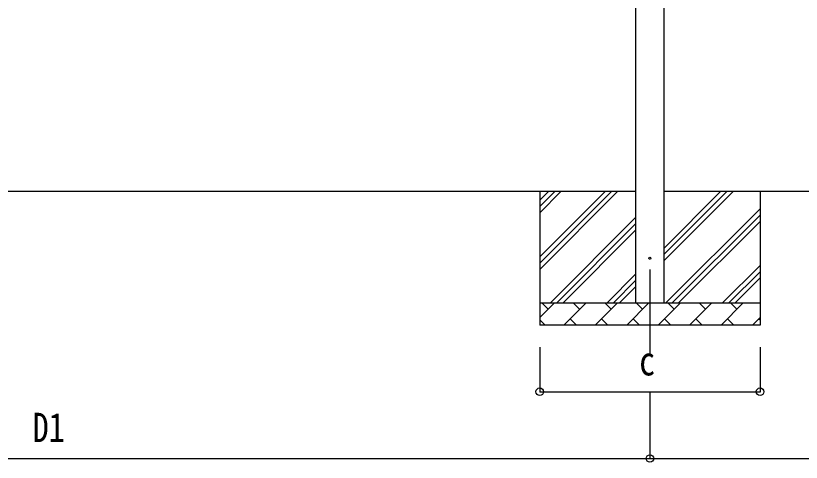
# Model space of a CAD drawing. Units: millimetres, scale not verified. Extents: x -16820 to 16820, y -11880 to 11880.
# Drawn here: x -11667 to -8136, y -2874 to -866 of the extents above; entities that cross this region are included whole.
import ezdxf
from ezdxf.enums import TextEntityAlignment as Align

# ---------------------------------------------------------------- set-up
doc = ezdxf.new("R2010")
doc.units = ezdxf.units.MM
doc.header["$LTSCALE"] = 50
for name, color, linetype in [('0-3_YKK_12', 2, 'Continuous'), ('0-4_YKK_13', 4, 'Continuous'), ('0-5_YKK_A1', 4, 'Continuous'), ('0-6_YKK_D', 6, 'Continuous')]:
    doc.layers.add(name, color=color, linetype=linetype)
doc.styles.add('ＭＳ ゴシック', font='')
doc.styles.get('ＭＳ ゴシック').set_extended_font_data('MS Gothic')

msp = doc.modelspace()

# ---------------------------------------------------------------- linework, layer by layer
at = {"layer": '0-3_YKK_12'}
msp.add_line((-8816.92, -2007), (-8816.92, -2394.05), dxfattribs=at)
at = {"layer": '0-4_YKK_13'}
msp.add_circle((-8816.92, -1957), 4.5, dxfattribs=at)
at = {"layer": '0-5_YKK_A1'}
for p, q in [((-8879.42, -2157), (-8879.42, 622)), ((-8754.42, 622), (-8754.42, -2157)), ((-8879.42, -1657), (-14090.92, -1657)), ((-9311.92, -1657), (-9311.92, -2257)), ((-9311.92, -2007.05), (-8961.87, -1657)), ((-9311.92, -1978.77), (-8990.15, -1657)), ((-9311.92, -1950.48), (-9018.44, -1657)), ((-9311.92, -1752.49), (-9216.43, -1657)), ((-9311.92, -1724.21), (-9244.71, -1657)), ((-9311.92, -1695.92), (-9272.99, -1657)), ((-5942.92, -1657), (-8754.42, -1657)), ((-8754.42, -1968.67), (-8442.75, -1657)), ((-8754.42, -1912.1), (-8499.32, -1657)), ((-8754.42, -1940.38), (-8471.03, -1657)), ((-8321.92, -1657), (-8321.92, -2257)), ((-8744.76, -2157), (-8321.92, -1734.16)), ((-8716.48, -2157), (-8321.92, -1762.44)), ((-9263.88, -2157), (-8879.42, -1772.54)), ((-8688.19, -2157), (-8321.92, -1790.73)), ((-9235.59, -2157), (-8879.42, -1800.82)), ((-9207.31, -2157), (-8879.42, -1829.11)), ((-8490.2, -2157), (-8321.92, -1988.72)), ((-9009.32, -2157), (-8879.42, -2027.1)), ((-8461.92, -2157), (-8321.92, -2017)), ((-8433.63, -2157), (-8321.92, -2045.28)), ((-8981.03, -2157), (-8879.42, -2055.38)), ((-8952.75, -2157), (-8879.42, -2083.67)), ((-9311.92, -2157), (-8321.92, -2157)), ((-9311.92, -2223.47), (-9245.45, -2157)), ((-9274, -2185.55), (-9302.55, -2157)), ((-9204.02, -2257), (-9104.02, -2157)), ((-9132.58, -2185.55), (-9161.13, -2157)), ((-9062.6, -2257), (-8962.6, -2157)), ((-8991.16, -2185.55), (-9019.71, -2157)), ((-8921.18, -2257), (-8821.18, -2157)), ((-8849.73, -2185.55), (-8878.29, -2157)), ((-8779.76, -2257), (-8679.76, -2157)), ((-8708.31, -2185.55), (-8736.87, -2157)), ((-8638.34, -2257), (-8538.34, -2157)), ((-8566.89, -2185.55), (-8595.45, -2157)), ((-8496.92, -2257), (-8396.92, -2157)), ((-8425.47, -2185.55), (-8454.02, -2157)), ((-8355.5, -2257), (-8321.92, -2223.42)), ((-9311.92, -2233.42), (-9288.34, -2257)), ((-8321.92, -2257), (-9311.92, -2257)), ((-9175.47, -2228.45), (-9146.92, -2257)), ((-9034.05, -2228.45), (-9005.5, -2257)), ((-8892.63, -2228.45), (-8864.07, -2257)), ((-8751.21, -2228.45), (-8722.65, -2257)), ((-8609.79, -2228.45), (-8581.23, -2257)), ((-8468.36, -2228.45), (-8439.81, -2257)), ((-8326.94, -2228.45), (-8321.92, -2233.47))]:
    msp.add_line(p, q, dxfattribs=at)
at = {"layer": '0-6_YKK_D'}
for p, q in [((-9311.92, -2357), (-9311.92, -2558)), ((-8321.92, -2357), (-8321.92, -2558)), ((-9311.92, -2557), (-8321.92, -2557)), ((-8816.92, -2558), (-8816.92, -2858)), ((-8816.92, -2558), (-8816.92, -2858)), ((-14153.42, -2857), (-8816.92, -2857)), ((-8816.92, -2857), (-5880.42, -2857))]:
    msp.add_line(p, q, dxfattribs=at)
for centre in [(-9311.92, -2557), (-8321.92, -2557), (-8816.92, -2857), (-8816.92, -2857)]:
    msp.add_circle(centre, 17, dxfattribs=at)

# ---------------------------------------------------------------- texts
at = {"layer": '0-6_YKK_D', "style": 'ＭＳ ゴシック', "width": 0.8}
for s, p in [('c', (-8864.92, -2523)), ('D1', (-11590.77, -2823))]:
    msp.add_text(s, height=132, dxfattribs=at).set_placement(p, align=Align.BOTTOM_LEFT)

doc.saveas('drawing.dxf')
